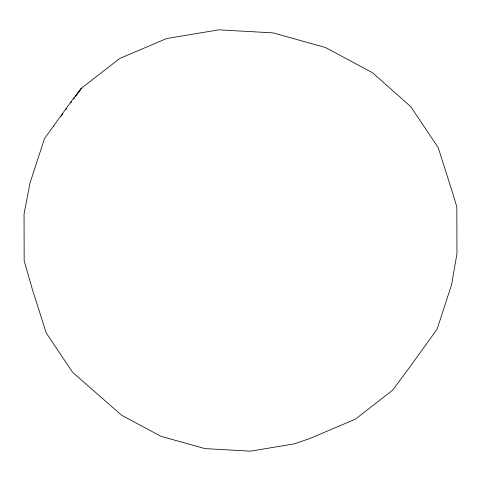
<?xml version="1.0" encoding="UTF-8"?>
<svg xmlns="http://www.w3.org/2000/svg" width="481" height="481" viewBox="0 0 481 481"><rect width="100%" height="100%" fill="white"/><g stroke="black" fill="none" stroke-linecap="round" stroke-linejoin="round"><path stroke-width="0.72" d="M53.944 126.413L54.125 125.998M61.105 116.3L62.849 113.877M65.903 109.638L66.775 108.423M70.701 102.97L71.573 101.762M75.493 96.308L81.169 88.426L119.733 58.46L166.6 38.558L218.909 29.834L273.088 32.888L325.451 47.499L372.426 72.679L410.81 106.71L438.197 147.613L452.344 192.009L456.842 206.992L456.95 253.746L451.581 284.728L437.115 329.13L409.072 368.091L392.49 390.325L355.345 419.192L309.824 438.516L294.402 443.837L250.469 451.166L204.966 448.605L160.991 436.333L121.537 415.181L72.619 372.324L46.224 332.924L32.504 289.869L24.158 260.678L24.05 213.859L30.032 182.978L44.474 138.636L72.475 99.729L80.994 88.823L77.068 94.282M73.581 99.134L74.453 97.92M75.325 96.705L76.196 95.497M81.169 88.426L81.493 88.173"/></g></svg>
